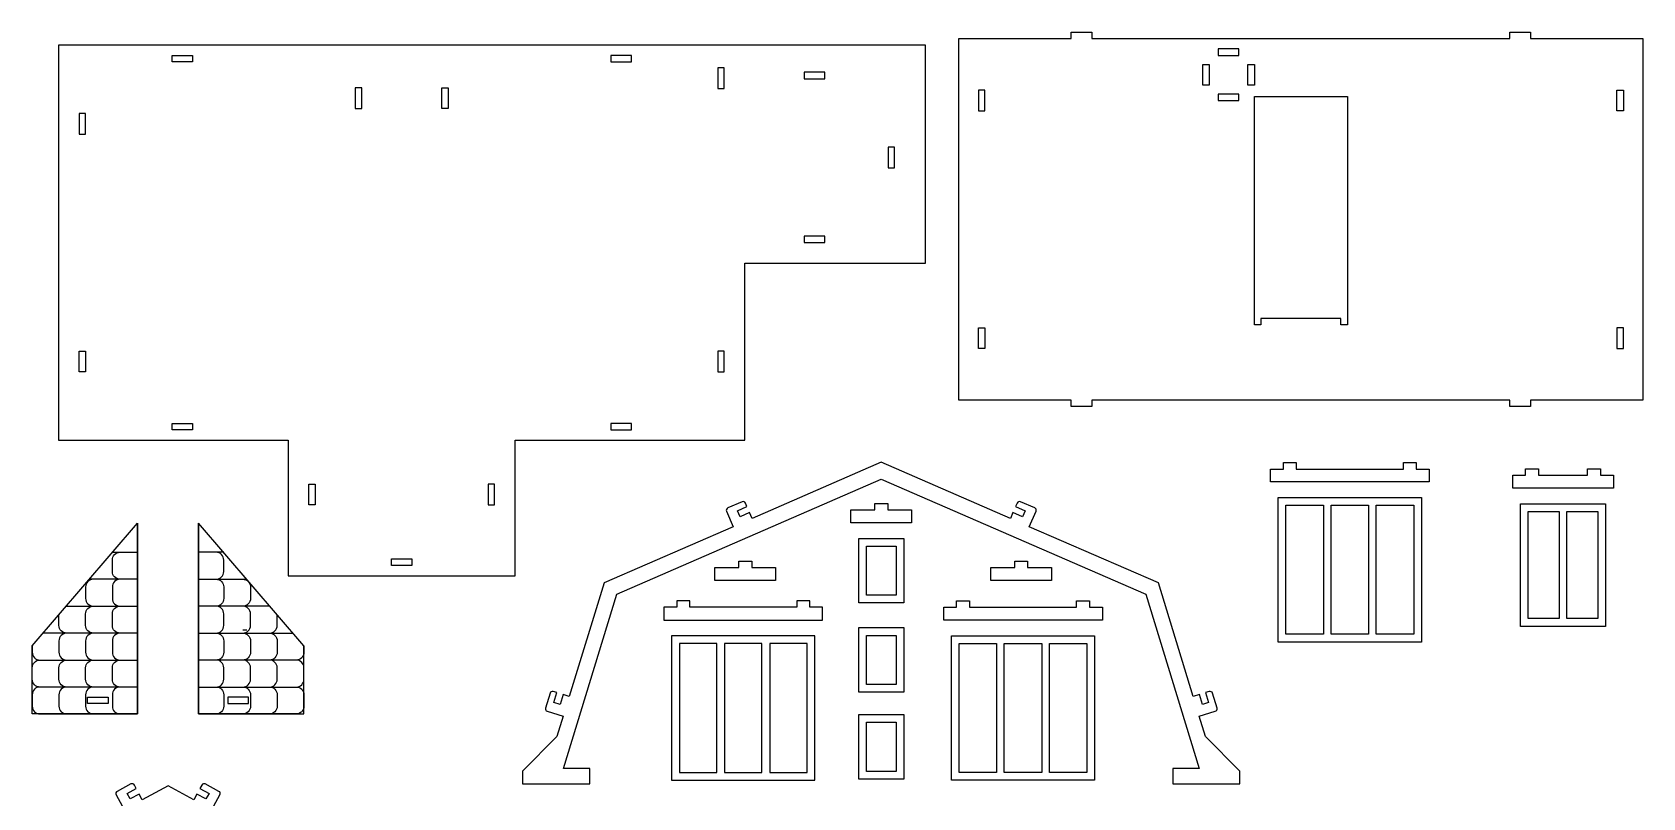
# Model space of a CAD drawing. Extents: x -1687 to 2955, y 205 to 4115.
# Drawn here: x -1687 to 1309, y 2692 to 4115 of the extents above; entities that cross this region are included whole.
import ezdxf

# ---------------------------------------------------------------- set-up
doc = ezdxf.new("R2010")
doc.units = 0
doc.header["$MEASUREMENT"] = 0
doc.layers.add('LAYER1', color=18, linetype='CONTINUOUS')

msp = doc.modelspace()

# ---------------------------------------------------------------- linework, layer by layer
at = {"layer": 'LAYER1'}
for points in [[(245.5, 4103.5), (245.5, 4115.5), (283.9, 4115.5), (283.9, 4103.5), (1061.5, 4103.5), (1061.5, 4115.5), (1099.9, 4115.5), (1099.9, 4103.5), (1308.7, 4103.5), (1308.7, 3431.5), (1099.9, 3431.5), (1099.9, 3419.5), (1061.5, 3419.5), (1061.5, 3431.5), (283.9, 3431.5), (283.9, 3419.5), (245.5, 3419.5), (245.5, 3431.5), (36.7, 3431.5), (36.7, 4103.5)], [(-25.6, 4091.4), (-1638.4, 4091.4), (-1638.4, 3357), (-1211.2, 3357), (-1211.2, 3105), (-788.8, 3105), (-788.8, 3357), (-361.6, 3357), (-361.6, 3685.8), (-25.6, 3685.8)], [(557.5, 4072.3), (557.5, 4084.3), (519.1, 4084.3), (519.1, 4072.3)], [(-1427.2, 4060.2), (-1427.2, 4072.2), (-1388.8, 4072.2), (-1388.8, 4060.2)], [(-572.8, 4060.2), (-572.8, 4072.2), (-611.2, 4072.2), (-611.2, 4060.2)], [(-412, 4011), (-400, 4011), (-400, 4049.4), (-412, 4049.4)], [(490.3, 4055.5), (502.3, 4055.5), (502.3, 4017.1), (490.3, 4017.1)], [(574.3, 4055.5), (586.3, 4055.5), (586.3, 4017.1), (574.3, 4017.1)], [(-212.8, 4029), (-212.8, 4041), (-251.2, 4041), (-251.2, 4029)], [(-1086.4, 4012.2), (-1086.4, 3973.8), (-1074.4, 3973.8), (-1074.4, 4012.2)], [(-913.6, 4012.2), (-913.6, 3973.8), (-925.6, 3973.8), (-925.6, 4012.2)], [(84.7, 4007.5), (72.7, 4007.5), (72.7, 3969.1), (84.7, 3969.1)], [(557.5, 3988.3), (557.5, 4000.3), (519.1, 4000.3), (519.1, 3988.3)], [(598.3, 3583.3), (598.3, 3571.3), (586.3, 3571.3), (586.3, 3996.1), (759.1, 3996.1), (759.1, 3571.3), (747.1, 3571.3), (747.1, 3583.3)], [(1260.7, 4007.5), (1272.7, 4007.5), (1272.7, 3969.1), (1260.7, 3969.1)], [(-1588, 3964.2), (-1600, 3964.2), (-1600, 3925.8), (-1588, 3925.8)], [(-95.2, 3863.4), (-83.2, 3863.4), (-83.2, 3901.8), (-95.2, 3901.8)], [(-212.8, 3724.2), (-212.8, 3736.2), (-251.2, 3736.2), (-251.2, 3724.2)], [(84.7, 3527.5), (72.7, 3527.5), (72.7, 3565.9), (84.7, 3565.9)], [(1260.7, 3527.5), (1272.7, 3527.5), (1272.7, 3565.9), (1260.7, 3565.9)], [(-1588, 3484.2), (-1600, 3484.2), (-1600, 3522.6), (-1588, 3522.6)], [(-412, 3484.2), (-400, 3484.2), (-400, 3522.6), (-412, 3522.6)], [(-1427.2, 3376.2), (-1427.2, 3388.2), (-1388.8, 3388.2), (-1388.8, 3376.2)], [(-572.8, 3376.2), (-572.8, 3388.2), (-611.2, 3388.2), (-611.2, 3376.2)], [(863.3, 3303.2), (863.3, 3315.2), (887.3, 3315.2), (887.3, 3303.2), (911.3, 3303.2), (911.3, 3279.2), (616.1, 3279.2), (616.1, 3303.2), (640.1, 3303.2), (640.1, 3315.2), (664.1, 3315.2), (664.1, 3303.2)], [(1206, 3291.6), (1206, 3303.6), (1230, 3303.6), (1230, 3291.6), (1254, 3291.6), (1254, 3267.6), (1066.8, 3267.6), (1066.8, 3291.6), (1090.8, 3291.6), (1090.8, 3303.6), (1114.8, 3303.6), (1114.8, 3291.6)], [(-1172.8, 3275.4), (-1160.8, 3275.4), (-1160.8, 3237), (-1172.8, 3237)], [(-827.2, 3275.4), (-839.2, 3275.4), (-839.2, 3237), (-827.2, 3237)], [(-119.9, 3239.2), (-95.9, 3239.2), (-95.9, 3227.2), (-51.5, 3227.2), (-51.5, 3203.2), (-164.3, 3203.2), (-164.3, 3227.2), (-119.9, 3227.2)], [(896.9, 2981.6), (630.5, 2981.6), (630.5, 3250.4), (896.9, 3250.4)], [(714.5, 2996), (644.9, 2996), (644.9, 3236), (714.5, 3236)], [(798.5, 2996), (728.9, 2996), (728.9, 3236), (798.5, 3236)], [(812.9, 3236), (882.5, 3236), (882.5, 2996), (812.9, 2996)], [(1239.6, 3010.8), (1081.2, 3010.8), (1081.2, 3238.8), (1239.6, 3238.8)], [(1153.2, 3025.2), (1095.6, 3025.2), (1095.6, 3224.4), (1153.2, 3224.4)], [(1167.6, 3224.4), (1225.2, 3224.4), (1225.2, 3025.2), (1167.6, 3025.2)], [(-65.9, 3054.4), (-149.9, 3054.4), (-149.9, 3174.4), (-65.9, 3174.4)], [(-135.5, 3160), (-80.3, 3160), (-80.3, 3068.8), (-135.5, 3068.8)], [(-1019.2, 3124.2), (-1019.2, 3136.2), (-980.8, 3136.2), (-980.8, 3124.2)], [(-372.8, 3132), (-348.8, 3132), (-348.8, 3120), (-304.4, 3120), (-304.4, 3096), (-417.2, 3096), (-417.2, 3120), (-372.8, 3120)], [(140.3, 3132), (164.3, 3132), (164.3, 3120), (208.7, 3120), (208.7, 3096), (95.9, 3096), (95.9, 3120), (140.3, 3120)], [(-464.2, 3046.2), (-464.2, 3058.2), (-488.2, 3058.2), (-488.2, 3046.2), (-512.2, 3046.2), (-512.2, 3022.2), (-217, 3022.2), (-217, 3046.2), (-241, 3046.2), (-241, 3058.2), (-265, 3058.2), (-265, 3046.2)], [(255.4, 3046.2), (255.4, 3058.2), (279.4, 3058.2), (279.4, 3046.2), (303.4, 3046.2), (303.4, 3022.2), (8.2, 3022.2), (8.2, 3046.2), (32.2, 3046.2), (32.2, 3058.2), (56.2, 3058.2), (56.2, 3046.2)], [(-65.9, 2888.4), (-149.9, 2888.4), (-149.9, 3008.4), (-65.9, 3008.4)], [(-497.8, 2724.6), (-231.4, 2724.6), (-231.4, 2993.4), (-497.8, 2993.4)], [(-413.8, 2979), (-483.4, 2979), (-483.4, 2739), (-413.8, 2739)], [(-399.4, 2739), (-329.8, 2739), (-329.8, 2979), (-399.4, 2979)], [(-315.4, 2739), (-245.8, 2739), (-245.8, 2979), (-315.4, 2979)], [(-135.5, 2994), (-80.3, 2994), (-80.3, 2902.8), (-135.5, 2902.8)], [(289, 2724.6), (22.6, 2724.6), (22.6, 2993.4), (289, 2993.4)], [(106.6, 2739), (37, 2739), (37, 2979), (106.6, 2979)], [(190.6, 2739), (121, 2739), (121, 2979), (190.6, 2979)], [(205, 2979), (274.6, 2979), (274.6, 2739), (205, 2739)], [(-1584.2, 2867.1), (-1584.2, 2879.1), (-1545.8, 2879.1), (-1545.8, 2867.1)], [(-1284.9, 2867.1), (-1284.9, 2879.1), (-1323.3, 2879.1), (-1323.3, 2867.1)], [(-65.9, 2726.8), (-149.9, 2726.8), (-149.9, 2846.8), (-65.9, 2846.8)], [(-135.5, 2832.4), (-80.3, 2832.4), (-80.3, 2741.2), (-135.5, 2741.2)]]:
    msp.add_lwpolyline(points, close=True, dxfattribs=at)
msp.add_lwpolyline([(559.3, 2741.8), (495.3, 2805.8), (483.7, 2843.8), (513.5, 2852.9, 0.414214), (516.7, 2858.9), (508.3, 2886.5, 0.414214), (502.3, 2889.6), (495.4, 2887.5), (501, 2869.2), (489.5, 2865.7), (483.9, 2884), (472.4, 2880.5), (407.7, 3091.6), (167.5, 3196.1), (180, 3224.7, 0.414214), (177.5, 3231), (151.1, 3242.5, 0.414214), (144.8, 3240), (141.9, 3233.4), (159.5, 3225.7), (154.7, 3214.7), (137.1, 3222.4), (132.3, 3211.4), (-107.9, 3315.9), (-348.1, 3211.4), (-352.9, 3222.4), (-370.5, 3214.7), (-375.3, 3225.7), (-357.7, 3233.4), (-360.5, 3240, 0.414214), (-366.8, 3242.5), (-393.3, 3231, 0.414214), (-395.7, 3224.7), (-383.3, 3196.1), (-623.5, 3091.6), (-688.2, 2880.5), (-699.7, 2884), (-705.3, 2865.7), (-716.8, 2869.2), (-711.2, 2887.5), (-718, 2889.6, 0.414214), (-724, 2886.5), (-732.5, 2858.9, 0.414214), (-729.3, 2852.9), (-699.5, 2843.8), (-711.1, 2805.8), (-775.1, 2741.8), (-775.1, 2717.8), (-650.3, 2717.8), (-650.3, 2746.6), (-699.1, 2746.6), (-599.9, 3070.5), (-107.9, 3284.4), (384.1, 3070.5), (483.4, 2746.6), (434.5, 2746.6), (434.5, 2717.8), (559.3, 2717.8)], format="xyb", close=True, dxfattribs=at)
for points in [[(-1491.3, 2847.9), (-1687.3, 2847.9), (-1687.3, 2974.5), (-1491.3, 3202.9), (-1491.4, 2847.9)], [(-1491.3, 2847.9), (-1491.3, 3202.9)], [(-1377.8, 2847.9), (-1377.8, 3202.9)], [(-1377.8, 2847.9), (-1181.8, 2847.9), (-1181.8, 2974.5), (-1377.8, 3202.9), (-1377.7, 2847.9)], [(-1538, 3148.5), (-1523.8, 3148.5)], [(-1331.1, 3148.5), (-1345.3, 3148.5)], [(-1573.5, 3098.4), (-1580.9, 3098.4)], [(-1573.5, 3098.4), (-1580.9, 3098.4)], [(-1623.9, 3048.3), (-1623.2, 3048.3)], [(-1623.9, 3048.3), (-1623.2, 3048.3)], [(-1245.2, 3048.3), (-1245.9, 3048.3)], [(-1245.2, 3048.3), (-1245.9, 3048.3)], [(-1623.2, 2998.2), (-1666.9, 2998.2)], [(-1623.2, 2998.2), (-1666.9, 2998.2)], [(-1295.6, 3004.2), (-1288.2, 3004.2)], [(-1295.6, 3004.2), (-1288.2, 3004.2)], [(-1245.9, 2998.2), (-1202.2, 2998.2)], [(-1245.9, 2998.2), (-1202.2, 2998.2)]]:
    msp.add_lwpolyline(points, dxfattribs=at)
for points in [[(-1491.3, 3098.4), (-1523.8, 3098.4, -0.414214), (-1538.2, 3112.8), (-1538.2, 3134.1, -0.414214), (-1523.8, 3148.5), (-1491.3, 3148.5)], [(-1377.7, 3098.4), (-1345.3, 3098.4, 0.414214), (-1330.9, 3112.8), (-1330.9, 3134.1, 0.414214), (-1345.3, 3148.5), (-1377.8, 3148.5)], [(-1523.8, 3098.4), (-1573.5, 3098.4, 0.414214), (-1587.9, 3084), (-1587.9, 3062.7, 0.414214), (-1573.5, 3048.3), (-1523.8, 3048.3)], [(-1523.8, 3098.4), (-1573.5, 3098.4, -0.112166), (-1579.7, 3099.8)], [(-1491.3, 3098.4), (-1523.8, 3098.4, 0.414214), (-1538.2, 3084), (-1538.2, 3062.7, 0.414214), (-1523.8, 3048.3), (-1491.4, 3048.3)], [(-1377.7, 3098.4), (-1345.3, 3098.4, -0.414214), (-1330.9, 3084), (-1330.9, 3062.7, -0.414214), (-1345.3, 3048.3), (-1377.7, 3048.3)], [(-1345.3, 3098.4), (-1295.6, 3098.4, 0.112166), (-1289.4, 3099.8)], [(-1345.3, 3098.4), (-1295.6, 3098.4, -0.414214), (-1281.2, 3084), (-1281.2, 3062.7, -0.414214), (-1295.6, 3048.3), (-1345.3, 3048.3)], [(-1573.5, 2998.2), (-1623.2, 2998.2, -0.414214), (-1637.6, 3012.6), (-1637.6, 3032.4)], [(-1623.9, 3048.3, -0.013073), (-1623.2, 3048.3), (-1573.5, 3048.3)], [(-1623.9, 3048.3, 0.012511), (-1623.2, 3048.3), (-1573.5, 3048.3)], [(-1523.8, 2998.2), (-1573.5, 2998.2, -0.414214), (-1587.9, 3012.6), (-1587.9, 3033.9, -0.414214), (-1573.5, 3048.3), (-1523.8, 3048.3)], [(-1491.4, 2998.2), (-1523.8, 2998.2, -0.414214), (-1538.2, 3012.6), (-1538.2, 3033.9, -0.414214), (-1523.8, 3048.3), (-1491.4, 3048.3)], [(-1377.7, 2998.2), (-1345.3, 2998.2, 0.414214), (-1330.9, 3012.6), (-1330.9, 3033.9, 0.414214), (-1345.3, 3048.3), (-1377.7, 3048.3)], [(-1345.3, 2998.2), (-1295.6, 2998.2, 0.414214), (-1281.2, 3012.6), (-1281.2, 3033.9, 0.414214), (-1295.6, 3048.3), (-1345.3, 3048.3)], [(-1245.2, 3048.3, 0.013073), (-1245.9, 3048.3), (-1295.6, 3048.3)], [(-1245.2, 3048.3, -0.012511), (-1245.9, 3048.3), (-1295.6, 3048.3)], [(-1295.6, 2998.2), (-1245.9, 2998.2, 0.414214), (-1231.5, 3012.6), (-1231.5, 3032.4)], [(-1573.5, 2998.2), (-1623.2, 2998.2, 0.414214), (-1637.6, 2983.8), (-1637.6, 2962.5, 0.414214), (-1623.2, 2948.1), (-1573.5, 2948.1)], [(-1523.8, 2998.2), (-1573.5, 2998.2, 0.414214), (-1587.9, 2983.8), (-1587.9, 2962.5, 0.414214), (-1573.5, 2948.1), (-1523.8, 2948.1)], [(-1491.4, 2998.2), (-1523.8, 2998.2, 0.414214), (-1538.2, 2983.8), (-1538.2, 2962.5, 0.414214), (-1523.8, 2948.1), (-1491.4, 2948.1)], [(-1377.7, 2998.2), (-1345.3, 2998.2, -0.414214), (-1330.9, 2983.8), (-1330.9, 2962.5, -0.414214), (-1345.3, 2948.1), (-1377.7, 2948.1)], [(-1345.3, 2998.2), (-1295.6, 2998.2, -0.414214), (-1281.2, 2983.8), (-1281.2, 2962.5, -0.414214), (-1295.6, 2948.1), (-1345.3, 2948.1)], [(-1295.6, 2998.2), (-1245.9, 2998.2, -0.414214), (-1231.5, 2983.8), (-1231.5, 2962.5, -0.414214), (-1245.9, 2948.1), (-1295.6, 2948.1)], [(-1687.3, 2974.5), (-1687.3, 2962.5, 0.414214), (-1672.9, 2948.1), (-1623.2, 2948.1)], [(-1181.8, 2974.5), (-1181.8, 2962.5, -0.414214), (-1196.2, 2948.1), (-1245.9, 2948.1)], [(-1623.2, 2898), (-1672.9, 2898, -0.414214), (-1687.3, 2912.4), (-1687.3, 2933.7, -0.414214), (-1672.9, 2948.1), (-1623.2, 2948.1)], [(-1616.9, 2898), (-1623.2, 2898, -0.414214), (-1637.6, 2912.4), (-1637.6, 2933.7, -0.414214), (-1623.2, 2948.1), (-1573.5, 2948.1)], [(-1523.8, 2898), (-1573.5, 2898, -0.414214), (-1587.9, 2912.4), (-1587.9, 2933.7, -0.414214), (-1573.5, 2948.1), (-1523.8, 2948.1)], [(-1491.4, 2898), (-1523.8, 2898, -0.414214), (-1538.2, 2912.4), (-1538.2, 2933.7, -0.414214), (-1523.8, 2948.1), (-1491.4, 2948.1)], [(-1377.7, 2898), (-1345.3, 2898, 0.414214), (-1330.9, 2912.4), (-1330.9, 2933.7, 0.414214), (-1345.3, 2948.1), (-1377.7, 2948.1)], [(-1345.3, 2898), (-1295.6, 2898, 0.414214), (-1281.2, 2912.4), (-1281.2, 2933.7, 0.414214), (-1295.6, 2948.1), (-1345.3, 2948.1)], [(-1252.2, 2898), (-1245.9, 2898, 0.414214), (-1231.5, 2912.4), (-1231.5, 2933.7, 0.414214), (-1245.9, 2948.1), (-1295.6, 2948.1)], [(-1245.9, 2898), (-1196.2, 2898, 0.414214), (-1181.8, 2912.4), (-1181.8, 2933.7, 0.414214), (-1196.2, 2948.1), (-1245.9, 2948.1)], [(-1623.2, 2898), (-1672.9, 2898, 0.414214), (-1687.3, 2883.6), (-1687.3, 2862.3, 0.414214), (-1672.9, 2847.9), (-1623.2, 2847.9)], [(-1573.5, 2898), (-1623.2, 2898, 0.414214), (-1637.6, 2883.6), (-1637.6, 2862.3, 0.414214), (-1623.2, 2847.9), (-1573.5, 2847.9)], [(-1523.8, 2898), (-1573.5, 2898, 0.414214), (-1587.9, 2883.6), (-1587.9, 2862.3, 0.414214), (-1573.5, 2847.9), (-1523.8, 2847.9)], [(-1491.4, 2898), (-1523.8, 2898, 0.414214), (-1538.2, 2883.6), (-1538.2, 2862.3, 0.414214), (-1523.8, 2847.9), (-1491.4, 2847.9)], [(-1377.7, 2898), (-1345.3, 2898, -0.414214), (-1330.9, 2883.6), (-1330.9, 2862.3, -0.414214), (-1345.3, 2847.9), (-1377.7, 2847.9)], [(-1345.3, 2898), (-1295.6, 2898, -0.414214), (-1281.2, 2883.6), (-1281.2, 2862.3, -0.414214), (-1295.6, 2847.9), (-1345.3, 2847.9)], [(-1295.6, 2898), (-1245.9, 2898, -0.414214), (-1231.5, 2883.6), (-1231.5, 2862.3, -0.414214), (-1245.9, 2847.9), (-1295.6, 2847.9)], [(-1245.9, 2898), (-1196.2, 2898, -0.414214), (-1181.8, 2883.6), (-1181.8, 2862.3, -0.414214), (-1196.2, 2847.9), (-1245.9, 2847.9)], [(-1352.9, 2670.1), (-1338, 2697.5, 0.414214), (-1340, 2704), (-1365.3, 2717.7, 0.414214), (-1371.8, 2715.8), (-1375.2, 2709.4), (-1358.3, 2700.3), (-1364, 2689.8), (-1380.9, 2698.9), (-1386.6, 2688.3), (-1434.5, 2714.2), (-1482.5, 2688.3), (-1488.2, 2698.9), (-1505, 2689.8), (-1510.8, 2700.3), (-1493.9, 2709.4), (-1497.3, 2715.8, 0.414214), (-1503.8, 2717.7), (-1529.1, 2704, 0.414214), (-1531.1, 2697.5), (-1516.2, 2670.1)]]:
    msp.add_lwpolyline(points, format="xyb", dxfattribs=at)

doc.saveas('drawing.dxf')
